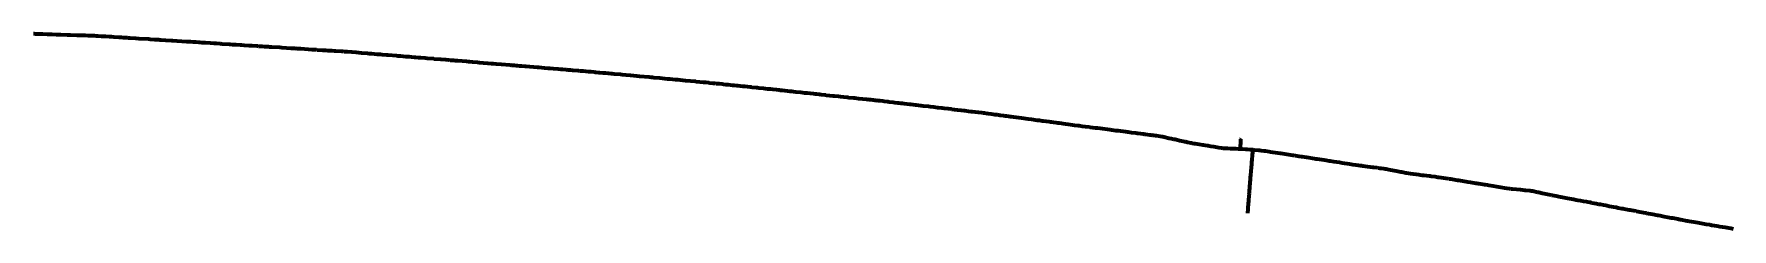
# Model space of a CAD drawing. Header units: metres. Extents: x 599858 to 604892, y 1147555 to 1148052.
# Drawn here: x 600962 to 601514, y 1147985 to 1148048 of the extents above; entities that cross this region are included whole.
import ezdxf

# ---------------------------------------------------------------- set-up
doc = ezdxf.new("R2010")
doc.units = ezdxf.units.M
doc.header["$MEASUREMENT"] = 0
doc.linetypes.add('DGN Style 5', pattern=[112.216283, 48.092693, -64.12359])
doc.layers.add('TF_T_---_Kabl-_2', color=5, linetype='DGN Style 5', lineweight=70)

msp = doc.modelspace()

# ---------------------------------------------------------------- linework, layer by layer
at = {"layer": 'TF_T_---_Kabl-_2'}
for points in [[(601514.3, 1147984.81, 40.52), (601513.55, 1147984.94, 40.49), (601512.78, 1147985.07, 40.51), (601512.18, 1147985.17, 40.52), (601512.11, 1147985.18, 40.52), (601511.51, 1147985.28, 40.55), (601509.78, 1147985.58, 40.54), (601509.34, 1147985.65, 40.54), (601508.84, 1147985.74, 40.53), (601508.09, 1147985.86, 40.54), (601507.25, 1147986, 40.52), (601506.55, 1147986.13, 40.52), (601505.339846, 1147986.325565, 40.538817), (601504.32, 1147986.51, 40.55), (601502.69, 1147986.79, 40.51), (601501.38, 1147987.02, 40.5), (601499.85, 1147987.29, 40.54), (601499.63, 1147987.33, 40.54), (601499.565605, 1147987.344646, 40.534841), (601499.23, 1147987.4, 40.52), (601497.18, 1147987.79, 40.41), (601497.04, 1147987.82, 40.4), (601496.97, 1147987.83, 40.4), (601496.88, 1147987.85, 40.4), (601496.2, 1147987.98, 40.4), (601494.51, 1147988.3, 40.41), (601494.09, 1147988.38, 40.43), (601494.05, 1147988.39, 40.43), (601492.92, 1147988.6, 40.39), (601491.75, 1147988.82, 40.34), (601491.71, 1147988.83, 40.34), (601490.4, 1147989.08, 40.39), (601489.77, 1147989.2, 40.37), (601489.72, 1147989.21, 40.37), (601489.7, 1147989.21, 40.37), (601489.59, 1147989.23, 40.38), (601488, 1147989.53, 40.36), (601487.4, 1147989.65, 40.39), (601486.6, 1147989.8, 40.32), (601486, 1147989.91, 40.37), (601485.95, 1147989.92, 40.38), (601485.9, 1147989.93, 40.37), (601485.04, 1147990.09, 40.32), (601483.25, 1147990.43, 40.24), (601482.75, 1147990.53, 40.22), (601482.69, 1147990.54, 40.22), (601482.43, 1147990.59, 40.22), (601480.65, 1147990.93, 40.25), (601480.34, 1147990.98, 40.23), (601478.73, 1147991.29, 40.14), (601478.64, 1147991.31, 40.14), (601478.47, 1147991.34, 40.13), (601478.41, 1147991.35, 40.14), (601478, 1147991.43, 40.16), (601476.8, 1147991.65, 40.2), (601476.19, 1147991.77, 40.19), (601475.3, 1147991.94, 40.13), (601474.01, 1147992.18, 40.11), (601473.18, 1147992.34, 40.08), (601472.73, 1147992.43, 40.09), (601472.06, 1147992.55, 40.08), (601471.09, 1147992.74, 40.11), (601470.55, 1147992.84, 40.1), (601469.74, 1147992.99, 40.08), (601468.275167, 1147993.266343, 40.050368), (601467.97, 1147993.33, 40.04), (601467.65, 1147993.39, 40.05), (601466.94, 1147993.52, 40.04), (601466.51, 1147993.61, 40.04), (601465.48, 1147993.8, 40.06), (601464.59, 1147993.97, 40.07), (601463.73, 1147994.13, 40.04), (601463.1, 1147994.25, 40.03), (601462.35, 1147994.39, 40), (601462.19, 1147994.42, 40), (601461.67, 1147994.52, 39.98), (601460.3, 1147994.78, 39.94), (601458.7, 1147995.09, 39.91), (601458.19, 1147995.18, 39.95), (601457.99, 1147995.22, 39.92), (601457.21, 1147995.37, 39.95), (601455.5, 1147995.69, 39.87), (601455.093782, 1147995.769427, 39.866398), (601454.87, 1147995.82, 39.86), (601453.8, 1147996.05, 39.86), (601452.78, 1147996.26, 39.84), (601452.72, 1147996.27, 39.84), (601452.61, 1147996.3, 39.83), (601452.265374, 1147996.371719, 39.82327), (601452.21, 1147996.38, 39.82), (601451.02, 1147996.66, 39.78), (601450.72, 1147996.73, 39.77), (601449.072394, 1147997.118538, 39.737097), (601448.76, 1147997.15, 39.74), (601448.45, 1147997.18, 39.74), (601448.33, 1147997.19, 39.75), (601448.17, 1147997.21, 39.76), (601448.05, 1147997.22, 39.75), (601446.78, 1147997.34, 39.77), (601446.43, 1147997.38, 39.78), (601445.8, 1147997.44, 39.78), (601445.01, 1147997.51, 39.79), (601443.72, 1147997.64, 39.77), (601442.41, 1147997.76, 39.74), (601441.944172, 1147997.810892, 39.743348), (601441.65, 1147997.86, 39.74), (601441.52, 1147997.88, 39.75), (601440.6, 1147998.03, 39.74), (601439.87, 1147998.15, 39.73), (601438.63, 1147998.35, 39.74), (601437.32, 1147998.56, 39.74), (601436.16, 1147998.75, 39.73), (601434.8, 1147998.98, 39.79), (601434.37, 1147999.05, 39.79), (601433.57, 1147999.18, 39.72), (601433.33, 1147999.22, 39.73), (601432.79, 1147999.3, 39.72), (601431.56, 1147999.5, 39.63), (601431.33, 1147999.54, 39.66), (601430.88, 1147999.62, 39.76), (601430.64, 1147999.65, 39.75), (601430.54, 1147999.67, 39.76), (601428.76, 1147999.96, 39.74), (601427.89, 1148000.1, 39.7), (601424.99, 1148000.58, 39.55), (601424.68, 1148000.63, 39.53), (601424.59, 1148000.64, 39.54), (601423.498758, 1148000.822486, 39.572259), (601422.36, 1148000.99, 39.61), (601421.91, 1148001.06, 39.6), (601421.65, 1148001.09, 39.58), (601421.58, 1148001.1, 39.58), (601418.49, 1148001.56, 39.52), (601418.34, 1148001.58, 39.52), (601418.18, 1148001.61, 39.51), (601417.28, 1148001.74, 39.5), (601416.076196, 1148001.916792, 39.457281), (601415.89, 1148001.94, 39.45), (601415.76, 1148001.96, 39.45), (601415.44, 1148002, 39.47), (601413.67, 1148002.21, 39.43), (601413.36, 1148002.24, 39.42), (601413.11, 1148002.27, 39.45), (601412.41, 1148002.35, 39.53), (601411.97, 1148002.41, 39.52), (601409.332816, 1148002.724022, 39.414682), (601408.6, 1148002.86, 39.38), (601408, 1148002.98, 39.39), (601407.78, 1148003.02, 39.39), (601407.36, 1148003.1, 39.41), (601406.51, 1148003.26, 39.42), (601406.13, 1148003.33, 39.39), (601404.63, 1148003.62, 39.31), (601402.81, 1148003.97, 39.38), (601402.22, 1148004.09, 39.4), (601401.45, 1148004.23, 39.37), (601401.049124, 1148004.312761, 39.333762), (601400.59, 1148004.37, 39.3), (601399.77, 1148004.48, 39.28), (601399.36, 1148004.54, 39.32), (601398.83, 1148004.61, 39.35), (601398.68, 1148004.63, 39.36), (601398.43, 1148004.66, 39.36), (601397.41, 1148004.8, 39.26), (601397.07, 1148004.84, 39.26), (601395.37, 1148005.07, 39.26), (601393.85, 1148005.28, 39.26), (601393.46, 1148005.33, 39.26), (601392.94, 1148005.4, 39.25), (601392.37, 1148005.47, 39.24), (601392.248822, 1148005.491602, 39.240671), (601391.51, 1148005.6, 39.24), (601390.59, 1148005.74, 39.26), (601389.43, 1148005.92, 39.23), (601388.68, 1148006.04, 39.24), (601387.85, 1148006.16, 39.25), (601387.14, 1148006.27, 39.27), (601386.22, 1148006.41, 39.23), (601384.36, 1148006.7, 39.16), (601383.18, 1148006.88, 39.18), (601382.83, 1148006.93, 39.18), (601381.92, 1148007.07, 39.16), (601381.28, 1148007.17, 39.16), (601380.47, 1148007.29, 39.14), (601378.95, 1148007.52, 39.21), (601378.58, 1148007.58, 39.2), (601378.14, 1148007.65, 39.2), (601375.67, 1148008.02, 39.1), (601375.55, 1148008.04, 39.1), (601374.05, 1148008.27, 39.18), (601373.93, 1148008.29, 39.18), (601373.12, 1148008.41, 39.07), (601373.04, 1148008.43, 39.08), (601372.98, 1148008.44, 39.06), (601371.93, 1148008.6, 39.13), (601371.72, 1148008.63, 39.1), (601371.46, 1148008.67, 39.14), (601371.22, 1148008.71, 39.12), (601371.06, 1148008.73, 39.12), (601370.47, 1148008.82, 39.01), (601367.15, 1148009.33, 39.03), (601367.05, 1148009.34, 39.03), (601367.02, 1148009.35, 39.03), (601366.99, 1148009.35, 39.03), (601363.798391, 1148009.83979, 39.038708), (601363.4, 1148009.9, 39.04), (601362.21, 1148010.08, 39.01), (601361.78, 1148010.15, 39.01), (601360.81, 1148010.29, 38.98), (601360.316534, 1148010.367858, 38.979213), (601359.89, 1148010.4, 38.98), (601358.61, 1148010.49, 38.98), (601358.37, 1148010.51, 38.93), (601358.1, 1148010.53, 38.97), (601357.99, 1148010.53, 38.95), (601357.5, 1148010.57, 38.95), (601357.29, 1148010.58, 38.98), (601357.2, 1148010.59, 38.99), (601356.21, 1148010.66, 39.02), (601356.06, 1148010.67, 39.04), (601355.99, 1148010.68, 39.04), (601355.76, 1148010.69, 39.04), (601354.668057, 1148010.771485, 38.983169), (601353.44, 1148010.82, 38.92), (601352.56, 1148010.86, 38.93), (601350.85, 1148010.94, 38.93), (601349.87, 1148010.98, 38.91), (601349.55, 1148011, 38.9), (601349.02, 1148011.02, 38.91), (601348.42, 1148011.05, 38.91), (601348.134334, 1148011.060019, 38.911167), (601347.9, 1148011.1, 38.91), (601346.99, 1148011.24, 38.88), (601345.39, 1148011.5, 38.85), (601344.42, 1148011.66, 38.82), (601343.87, 1148011.75, 38.76), (601343.79, 1148011.76, 38.76), (601343.4, 1148011.82, 38.76), (601342.61, 1148011.95, 38.76), (601342.07, 1148012.03, 38.76), (601341.79, 1148012.08, 38.81), (601340.59, 1148012.27, 38.79), (601339.37, 1148012.47, 38.8), (601338.915434, 1148012.535643, 38.758181), (601338.56, 1148012.62, 38.72), (601338.42, 1148012.65, 38.73), (601338.4, 1148012.65, 38.73), (601338.06, 1148012.73, 38.7), (601336.83, 1148013, 38.71), (601336.2, 1148013.14, 38.66), (601336.07, 1148013.17, 38.66), (601335.91, 1148013.2, 38.71), (601335.48, 1148013.29, 38.79), (601335.4, 1148013.31, 38.78), (601334.39, 1148013.53, 38.85), (601333.23, 1148013.79, 38.88), (601332.84, 1148013.87, 38.88), (601332.44, 1148013.96, 38.9), (601331.67, 1148014.13, 38.89), (601330.89, 1148014.3, 38.85), (601329.23, 1148014.67, 38.82), (601328.8, 1148014.76, 38.74), (601328.75, 1148014.77, 38.72), (601328.61, 1148014.8, 38.7), (601327.93233, 1148014.951752, 38.622624), (601326.76, 1148015.1, 38.52), (601326.6, 1148015.12, 38.56), (601326.32, 1148015.16, 38.53), (601326.02, 1148015.19, 38.51), (601326.01, 1148015.2, 38.51), (601326, 1148015.2, 38.51), (601325.5, 1148015.26, 38.63), (601325.19, 1148015.3, 38.6), (601324.55, 1148015.38, 38.55), (601323.2, 1148015.56, 38.55), (601323.09, 1148015.57, 38.56), (601322.86, 1148015.6, 38.55), (601322.59, 1148015.64, 38.54), (601320.7, 1148015.88, 38.45), (601320.43, 1148015.91, 38.46), (601320.06, 1148015.96, 38.45), (601318.67, 1148016.14, 38.35), (601317.61, 1148016.27, 38.27), (601317.29, 1148016.31, 38.29), (601316.78, 1148016.38, 38.28), (601316.66, 1148016.4, 38.26), (601314.31, 1148016.7, 38.23), (601314.08, 1148016.73, 38.25), (601313.81, 1148016.76, 38.25), (601313.59, 1148016.79, 38.22), (601312.26, 1148016.96, 38.23), (601312.02, 1148016.99, 38.23), (601311.68, 1148017.03, 38.23), (601311.61, 1148017.04, 38.22), (601308.42, 1148017.45, 38.18), (601307.54, 1148017.56, 38.19), (601307.14, 1148017.62, 38.19), (601306.89, 1148017.65, 38.15), (601305.2, 1148017.87, 38.17), (601304.97, 1148017.89, 38.17), (601303.7, 1148018.06, 38.07), (601302.63, 1148018.19, 38.08), (601301.63, 1148018.32, 38.08), (601301.256483, 1148018.369053, 38.100794), (601300.18, 1148018.51, 38.16), (601300.17, 1148018.52, 38.16), (601300.14, 1148018.52, 38.16), (601299.42, 1148018.62, 38.16), (601298.08, 1148018.8, 38.13), (601297.14, 1148018.92, 38.11), (601296.46, 1148019.01, 38.1), (601295.89, 1148019.09, 38.07), (601295.15, 1148019.19, 38.08), (601294.69, 1148019.25, 38.08), (601294.12, 1148019.33, 38.07), (601293.34, 1148019.43, 38.08), (601292.61, 1148019.53, 38.09), (601292.48, 1148019.55, 38.08), (601292.43, 1148019.55, 38.08), (601292.35, 1148019.56, 38.08), (601291.87, 1148019.63, 38.08), (601289.9, 1148019.89, 38.05), (601289.62, 1148019.93, 38.04), (601289.21, 1148019.98, 37.98), (601288.74, 1148020.05, 37.96), (601287.94, 1148020.15, 38.01), (601286.14, 1148020.39, 37.96), (601285.07, 1148020.54, 37.94), (601282.88, 1148020.83, 37.94), (601280.28, 1148021.18, 37.87), (601279.54, 1148021.28, 37.86), (601279.21, 1148021.32, 37.79), (601278.78, 1148021.38, 37.77), (601278.71, 1148021.39, 37.78), (601278.06, 1148021.47, 37.79), (601277.47, 1148021.55, 37.81), (601277.17, 1148021.59, 37.84), (601275.94, 1148021.76, 37.74), (601275.6, 1148021.8, 37.72), (601275.3, 1148021.84, 37.78), (601274.98, 1148021.89, 37.78), (601274.53, 1148021.95, 37.74), (601274.18, 1148021.99, 37.73), (601273.7, 1148022.06, 37.78), (601273.01, 1148022.15, 37.71), (601272.08, 1148022.27, 37.66), (601271.82, 1148022.31, 37.63), (601271.54, 1148022.35, 37.69), (601271.42, 1148022.36, 37.67), (601270.82, 1148022.44, 37.69), (601270.18, 1148022.53, 37.69), (601270.08708, 1148022.544601, 37.687298), (601269.02, 1148022.67, 37.65), (601268.95, 1148022.68, 37.65), (601268.86, 1148022.69, 37.65), (601266.85, 1148022.93, 37.54), (601266.52, 1148022.97, 37.57), (601265.63, 1148023.08, 37.6), (601264.46, 1148023.22, 37.58), (601264.3, 1148023.24, 37.58), (601263.31, 1148023.36, 37.57), (601262.1, 1148023.51, 37.5), (601261.14, 1148023.62, 37.5), (601260.29, 1148023.73, 37.44), (601260.086915, 1148023.7509, 37.438739), (601260.06, 1148023.75, 37.44), (601260, 1148023.76, 37.43), (601259.04, 1148023.87, 37.51), (601257.75, 1148024.02, 37.48), (601257.12, 1148024.1, 37.47), (601256.99, 1148024.11, 37.42), (601255.93, 1148024.23, 37.44), (601255.84, 1148024.24, 37.43), (601255.62, 1148024.27, 37.45), (601254.4, 1148024.41, 37.42), (601253.12, 1148024.56, 37.38), (601252.77, 1148024.6, 37.36), (601252.73, 1148024.61, 37.36), (601252.71, 1148024.61, 37.36), (601250.99, 1148024.81, 37.32), (601250.29, 1148024.89, 37.22), (601250.28, 1148024.89, 37.22), (601250.26, 1148024.89, 37.22), (601250.23, 1148024.9, 37.22), (601248.63, 1148025.08, 37.24), (601248.48, 1148025.1, 37.2), (601247.69, 1148025.19, 37.23), (601246.92, 1148025.28, 37.27), (601246.65, 1148025.31, 37.24), (601244.76, 1148025.53, 37.12), (601244.22, 1148025.6, 37.16), (601243.72, 1148025.65, 37.1), (601243.08, 1148025.73, 37.17), (601242.71, 1148025.77, 37.18), (601241.7, 1148025.89, 37.1), (601241.23, 1148025.94, 37.13), (601240.03, 1148026.08, 37.19), (601239.88, 1148026.1, 37.19), (601239.78, 1148026.11, 37.19), (601239.7, 1148026.12, 37.2), (601239.39, 1148026.16, 37.2), (601238.29, 1148026.28, 37.14), (601237.85, 1148026.34, 37.14), (601236.86, 1148026.45, 37.03), (601236.56, 1148026.49, 37.07), (601236.06, 1148026.54, 37.16), (601235.76, 1148026.58, 37.16), (601235.56, 1148026.6, 37.11), (601235.231443, 1148026.635817, 37.100046), (601234.81, 1148026.68, 37.08), (601234.58, 1148026.71, 37.09), (601233.93, 1148026.77, 37.17), (601233.85, 1148026.78, 37.17), (601233.2, 1148026.85, 37.16), (601232.82, 1148026.89, 37.12), (601232.62, 1148026.91, 37.14), (601232.49, 1148026.92, 37.14), (601230.15, 1148027.17, 37.09), (601230.09, 1148027.17, 37.09), (601230.04, 1148027.18, 37.09), (601229.93, 1148027.19, 37.08), (601228.78, 1148027.31, 37.07), (601228.59, 1148027.33, 37.06), (601228.25, 1148027.37, 37.06), (601226.79, 1148027.52, 36.96), (601226.72, 1148027.52, 36.95), (601226.53, 1148027.54, 36.95), (601226.28, 1148027.57, 36.93), (601224.1, 1148027.8, 36.89), (601223.38, 1148027.87, 36.86), (601222.1, 1148028, 36.86), (601222.03, 1148028.01, 36.87), (601221.67, 1148028.05, 36.87), (601219.52, 1148028.27, 36.9), (601219.29, 1148028.3, 36.9), (601219.065178, 1148028.316263, 36.874065), (601219.04, 1148028.32, 36.87), (601217.9, 1148028.45, 36.88), (601217.68, 1148028.47, 36.92), (601217.55, 1148028.48, 36.9), (601217.3, 1148028.51, 36.9), (601216.29, 1148028.62, 36.82), (601215.89, 1148028.66, 36.83), (601215.31, 1148028.73, 36.82), (601214.27, 1148028.84, 36.82), (601213.26, 1148028.95, 36.78), (601212.39, 1148029.04, 36.71), (601211.82, 1148029.1, 36.74), (601211.19, 1148029.17, 36.79), (601209.57, 1148029.35, 36.73), (601208.76, 1148029.43, 36.65), (601208.26, 1148029.49, 36.66), (601207.56, 1148029.56, 36.7), (601206.82, 1148029.64, 36.71), (601206.04, 1148029.73, 36.69), (601205.07, 1148029.83, 36.59), (601204.91, 1148029.85, 36.59), (601204.46, 1148029.9, 36.64), (601204.14, 1148029.93, 36.65), (601203.28, 1148030.02, 36.59), (601202.12, 1148030.15, 36.6), (601201.31, 1148030.24, 36.57), (601200.36, 1148030.34, 36.59), (601199.74, 1148030.41, 36.59), (601199.52, 1148030.43, 36.52), (601199.12, 1148030.47, 36.51), (601197.6, 1148030.64, 36.52), (601197.57, 1148030.64, 36.53), (601197.15, 1148030.68, 36.51), (601197.012089, 1148030.699996, 36.494161), (601196.99, 1148030.7, 36.49), (601196.94, 1148030.71, 36.5), (601196.62, 1148030.74, 36.52), (601195.3, 1148030.88, 36.49), (601195.14, 1148030.89, 36.47), (601194.89, 1148030.92, 36.45), (601194.73, 1148030.94, 36.47), (601193.01, 1148031.11, 36.41), (601192.98, 1148031.12, 36.41), (601192.83, 1148031.13, 36.41), (601192.43, 1148031.17, 36.5), (601192.3, 1148031.19, 36.5), (601191.44, 1148031.27, 36.49), (601190.7, 1148031.35, 36.4), (601190.61, 1148031.36, 36.4), (601190.54, 1148031.37, 36.4), (601190.52, 1148031.37, 36.4), (601190.44, 1148031.38, 36.41), (601189.57, 1148031.47, 36.36), (601189.24, 1148031.5, 36.39), (601189.19, 1148031.51, 36.38), (601188.99, 1148031.53, 36.37), (601187.53, 1148031.68, 36.31), (601187.37, 1148031.69, 36.31), (601186.86, 1148031.75, 36.31), (601186.83, 1148031.75, 36.31), (601186.03, 1148031.83, 36.35), (601185.57, 1148031.88, 36.31), (601184.64, 1148031.98, 36.33), (601183.68, 1148032.07, 36.26), (601183.5, 1148032.09, 36.26), (601183.45, 1148032.1, 36.26), (601182.69, 1148032.18, 36.25), (601181.58, 1148032.29, 36.26), (601181.37, 1148032.31, 36.24), (601181.2, 1148032.33, 36.23), (601180.28, 1148032.42, 36.28), (601179.93811, 1148032.456388, 36.279104), (601179.63, 1148032.49, 36.28), (601179.53, 1148032.5, 36.28), (601177.26, 1148032.71, 36.23), (601177.06, 1148032.73, 36.21), (601176.89, 1148032.74, 36.21), (601176.76, 1148032.76, 36.2), (601175.37, 1148032.89, 36.11), (601173.66, 1148033.05, 36.1), (601172.83, 1148033.12, 36.15), (601171.93, 1148033.21, 36.09), (601171.25, 1148033.27, 36.08), (601170.48, 1148033.34, 36.07), (601168.61, 1148033.52, 36.07), (601167.88, 1148033.59, 36.08), (601166.98, 1148033.67, 36.06), (601165.33, 1148033.82, 36.01), (601163.37, 1148034.01, 35.99), (601162.94, 1148034.05, 35.96), (601162.51, 1148034.09, 36), (601161.87, 1148034.15, 36.03), (601158.8, 1148034.43, 35.97), (601157.88, 1148034.52, 35.89), (601155.79, 1148034.71, 35.86), (601154.47, 1148034.84, 35.87), (601154.36, 1148034.85, 35.87), (601153.01, 1148034.97, 35.82), (601152.717457, 1148035.004548, 35.814536), (601150.55, 1148035.2, 35.77), (601149.83, 1148035.26, 35.69), (601149.51, 1148035.29, 35.67), (601148.76, 1148035.36, 35.63), (601148.58, 1148035.37, 35.63), (601147.7, 1148035.45, 35.69), (601147.23, 1148035.49, 35.73), (601147.12, 1148035.5, 35.72), (601146.94, 1148035.52, 35.72), (601145.83, 1148035.62, 35.57), (601145.61, 1148035.64, 35.55), (601145.6, 1148035.64, 35.55), (601145.59, 1148035.64, 35.55), (601144.43, 1148035.75, 35.56), (601144.14, 1148035.77, 35.58), (601143.06, 1148035.87, 35.53), (601142.934457, 1148035.882004, 35.532798), (601142.73, 1148035.9, 35.53), (601142.18, 1148035.94, 35.53), (601140.46, 1148036.09, 35.53), (601140.27, 1148036.1, 35.52), (601139.31, 1148036.18, 35.51), (601139.04, 1148036.2, 35.5), (601138.89, 1148036.22, 35.51), (601138.75, 1148036.23, 35.5), (601137.17, 1148036.36, 35.49), (601137.04, 1148036.37, 35.49), (601136.37, 1148036.42, 35.54), (601135.49, 1148036.5, 35.57), (601135.35, 1148036.51, 35.59), (601135.01, 1148036.54, 35.56), (601134.94, 1148036.54, 35.56), (601133.83, 1148036.64, 35.57), (601133.17, 1148036.69, 35.46), (601132.36, 1148036.76, 35.45), (601130.79, 1148036.89, 35.49), (601129.7, 1148036.98, 35.47), (601129.03, 1148037.03, 35.46), (601127.92, 1148037.13, 35.46), (601126.05, 1148037.28, 35.32), (601126.02, 1148037.28, 35.31), (601125.95, 1148037.29, 35.3), (601125.83, 1148037.3, 35.3), (601125.63, 1148037.32, 35.29), (601121.91, 1148037.63, 35.28), (601121.77, 1148037.64, 35.27), (601121.64, 1148037.65, 35.28), (601120.55, 1148037.74, 35.34), (601119.72, 1148037.81, 35.2), (601119.1, 1148037.86, 35.18), (601118.55, 1148037.9, 35.13), (601118.29, 1148037.93, 35.16), (601118.01, 1148037.95, 35.14), (601117.86, 1148037.96, 35.13), (601117.69, 1148037.98, 35.14), (601117.16, 1148038.02, 35.21), (601116.81, 1148038.05, 35.24), (601116.66, 1148038.06, 35.24), (601113.9, 1148038.29, 35.02), (601113.89, 1148038.29, 35.02), (601113.88, 1148038.29, 35.02), (601113.86, 1148038.29, 35.02), (601112.21, 1148038.43, 35.08), (601111.16, 1148038.52, 35.1), (601110.64, 1148038.56, 35.01), (601109.6, 1148038.65, 34.97), (601109.37, 1148038.67, 34.97), (601108.08, 1148038.77, 34.98), (601106.87, 1148038.87, 34.98), (601106.62, 1148038.89, 34.97), (601106.13, 1148038.94, 34.97), (601104.51043, 1148039.07359, 34.902711), (601103.5, 1148039.15, 34.86), (601103.3, 1148039.17, 34.92), (601103.21, 1148039.18, 34.97), (601102.57, 1148039.23, 34.9), (601101.13, 1148039.35, 34.83), (601099.68, 1148039.46, 34.89), (601098.84, 1148039.53, 34.87), (601098.44, 1148039.57, 34.77), (601098.36, 1148039.57, 34.76), (601097.35, 1148039.65, 34.77), (601097.25, 1148039.66, 34.76), (601097.01, 1148039.68, 34.75), (601096.88, 1148039.69, 34.76), (601096.82, 1148039.7, 34.77), (601096.76, 1148039.7, 34.77), (601095.81, 1148039.78, 34.73), (601094.31, 1148039.9, 34.69), (601094.04, 1148039.93, 34.69), (601092.06, 1148040.09, 34.63), (601092.02, 1148040.09, 34.63), (601091.96, 1148040.09, 34.63), (601091.93, 1148040.1, 34.63), (601089.83, 1148040.27, 34.58), (601089.72, 1148040.28, 34.58), (601089.71, 1148040.28, 34.58), (601089.09, 1148040.33, 34.58), (601087.73, 1148040.44, 34.6), (601087.27, 1148040.48, 34.57), (601086.94, 1148040.5, 34.53), (601086.89, 1148040.51, 34.54), (601085.93, 1148040.59, 34.51), (601085.77, 1148040.6, 34.52), (601085.6, 1148040.61, 34.51), (601084.65, 1148040.69, 34.59), (601083.93, 1148040.75, 34.6), (601083.47, 1148040.79, 34.57), (601082.95, 1148040.83, 34.47), (601082.79, 1148040.84, 34.44), (601081.14, 1148040.98, 34.43), (601081.07, 1148040.98, 34.43), (601081.04, 1148040.99, 34.43), (601080.84, 1148041, 34.42), (601080.18, 1148041.06, 34.42), (601079.83, 1148041.08, 34.41), (601077.04, 1148041.31, 34.44), (601076.57, 1148041.35, 34.4), (601075.13, 1148041.47, 34.31), (601074.64, 1148041.51, 34.3), (601074.33, 1148041.53, 34.29), (601073.49, 1148041.6, 34.27), (601071.66, 1148041.75, 34.28), (601070.93, 1148041.81, 34.26), (601070.82, 1148041.82, 34.26), (601070.49, 1148041.85, 34.25), (601068.55, 1148042.01, 34.2), (601068.47, 1148042.01, 34.2), (601068.4, 1148042.02, 34.2), (601066.69, 1148042.16, 34.25), (601065.34, 1148042.27, 34.1), (601065.24, 1148042.28, 34.1), (601065.22, 1148042.28, 34.1), (601065.15, 1148042.28, 34.1), (601063.85, 1148042.39, 34.12), (601063.11148, 1148042.452937, 34.138256), (601062.77, 1148042.47, 34.15), (601062.56, 1148042.48, 34.1), (601062.04, 1148042.52, 34.01), (601061.94, 1148042.52, 34.02), (601060.07, 1148042.64, 34.08), (601059.7, 1148042.66, 34.05), (601058.75, 1148042.72, 34.01), (601058.67, 1148042.73, 34.01), (601058.59, 1148042.73, 34.01), (601057.5, 1148042.8, 34), (601056.85, 1148042.84, 34.03), (601055.75, 1148042.91, 34.03), (601054.02, 1148043.02, 34), (601053.85, 1148043.03, 33.96), (601052.39, 1148043.12, 33.87), (601052.37, 1148043.12, 33.87), (601051.21, 1148043.19, 33.92), (601048.76, 1148043.35, 33.84), (601047.34, 1148043.44, 33.82), (601046.93, 1148043.46, 33.81), (601046.32, 1148043.5, 33.78), (601045.52, 1148043.55, 33.76), (601045.41, 1148043.56, 33.79), (601044, 1148043.64, 33.76), (601042.53, 1148043.74, 33.76), (601041.83, 1148043.78, 33.76), (601041.72, 1148043.79, 33.75), (601039.27, 1148043.94, 33.64), (601038.96, 1148043.96, 33.65), (601038.45, 1148043.99, 33.62), (601038.36, 1148044, 33.62), (601036.95, 1148044.09, 33.68), (601036.17, 1148044.13, 33.67), (601035.46, 1148044.18, 33.57), (601035.05, 1148044.2, 33.58), (601034.99, 1148044.21, 33.57), (601034.69, 1148044.23, 33.57), (601034.43, 1148044.24, 33.55), (601032.91, 1148044.34, 33.59), (601032.79, 1148044.35, 33.58), (601032.27, 1148044.38, 33.56), (601031.76, 1148044.41, 33.52), (601030.27, 1148044.5, 33.47), (601029.45, 1148044.55, 33.42), (601029.13, 1148044.57, 33.45), (601029.02, 1148044.58, 33.42), (601027.7, 1148044.66, 33.41), (601027.1, 1148044.7, 33.42), (601026.51, 1148044.74, 33.34), (601025.77, 1148044.78, 33.32), (601025.45, 1148044.8, 33.34), (601022.949117, 1148044.962713, 33.331323), (601022.64, 1148044.98, 33.33), (601022.63, 1148044.98, 33.33), (601022.6, 1148044.98, 33.33), (601021.27, 1148045.08, 33.27), (601021.15, 1148045.09, 33.25), (601020.49, 1148045.13, 33.28), (601019.34, 1148045.21, 33.24), (601017.72, 1148045.32, 33.27), (601017.649568, 1148045.332519, 33.265842), (601017.24, 1148045.36, 33.25), (601017.19, 1148045.36, 33.25), (601016.58, 1148045.4, 33.15), (601015.86, 1148045.44, 33.11), (601015.8, 1148045.45, 33.1), (601015.61, 1148045.46, 33.11), (601014.61, 1148045.52, 33.07), (601014.38, 1148045.54, 33.08), (601013.7, 1148045.58, 33.06), (601012.9, 1148045.63, 33.08), (601012.43, 1148045.66, 33.13), (601012.05, 1148045.68, 33.05), (601011.77, 1148045.7, 32.98), (601011.59, 1148045.71, 32.98), (601008.54, 1148045.91, 32.9), (601008.44, 1148045.91, 32.9), (601007.09, 1148046, 32.88), (601006.82, 1148046.01, 32.86), (601006.66, 1148046.02, 32.86), (601004.79, 1148046.14, 32.81), (601004.75, 1148046.14, 32.81), (601003.28, 1148046.24, 32.78), (601002.74, 1148046.27, 32.83), (601002.62, 1148046.28, 32.87), (601002.1, 1148046.31, 32.83), (601001.12, 1148046.37, 32.75), (600999.77, 1148046.46, 32.76), (600999.27, 1148046.49, 32.73), (600999.06, 1148046.5, 32.75), (600996.1, 1148046.69, 32.68), (600995.05, 1148046.76, 32.66), (600993.27, 1148046.87, 32.57), (600992.62, 1148046.91, 32.57), (600992.32, 1148046.93, 32.58), (600991.05, 1148047.01, 32.52), (600990.98, 1148047.01, 32.52), (600990.46, 1148047.05, 32.5), (600989.6, 1148047.1, 32.49), (600987.91, 1148047.21, 32.53), (600987.17, 1148047.25, 32.42), (600986.55, 1148047.29, 32.4), (600985.34, 1148047.37, 32.35), (600985.29, 1148047.37, 32.35), (600985.23, 1148047.38, 32.35), (600983.91, 1148047.46, 32.36), (600982.87, 1148047.53, 32.41), (600982.36, 1148047.56, 32.38), (600982.16, 1148047.57, 32.37), (600981.690764, 1148047.595915, 32.36278), (600980.94, 1148047.62, 32.35), (600980.32, 1148047.64, 32.33), (600980.22, 1148047.65, 32.33), (600979.61, 1148047.66, 32.33), (600978.65, 1148047.69, 32.33), (600977.05, 1148047.74, 32.21), (600976.29, 1148047.77, 32.17), (600976.18, 1148047.77, 32.17), (600975.94, 1148047.78, 32.17), (600973.89, 1148047.84, 32.25), (600973.13, 1148047.87, 32.18), (600972.78, 1148047.88, 32.22), (600970.73, 1148047.94, 32.13), (600970.38, 1148047.95, 32.13), (600969.64, 1148047.97, 32.13), (600969.21, 1148047.99, 32.11), (600967.9, 1148048.03, 32.03), (600967.73, 1148048.03, 32.03), (600967.1773, 1148048.050056, 32.006604), (600966.88, 1148048.06, 32), (600966.67, 1148048.07, 31.99), (600966.3, 1148048.08, 31.96), (600964.89, 1148048.13, 31.93), (600964.04, 1148048.16, 32.03), (600963.4, 1148048.18, 32.02), (600962.49, 1148048.22, 31.91), (600962.01, 1148048.23, 31.95), (600961.82, 1148048.24, 31.94)], [(601354.12, 1148014.23, 38.613857), (601354.11, 1148014.05, 38.61), (601354.1, 1148013.92, 38.6), (601354.09, 1148013.68, 38.65), (601354.08, 1148013.4, 38.72), (601354.06, 1148013.03, 38.61), (601354.05, 1148012.94, 38.58), (601354.05, 1148012.8, 38.61), (601354.04, 1148012.64, 38.66), (601354, 1148011.99, 38.77), (601353.99, 1148011.71, 38.84), (601353.937835, 1148010.780361, 38.949173)], [(601357.95, 1148010.09, 38.945815), (601357.94, 1148010.01, 38.94), (601357.91, 1148009.61, 38.99), (601357.87, 1148009.06, 39.12), (601357.85, 1148008.86, 39.12), (601357.73, 1148007.36, 39.04), (601357.66, 1148006.54, 39.1), (601357.61, 1148005.9, 39.17), (601357.6, 1148005.82, 39.17), (601357.53, 1148004.95, 39.05), (601357.51, 1148004.69, 39.01), (601357.42, 1148003.58, 39.01), (601357.32, 1148002.28, 39), (601357.25, 1148001.53, 39.08), (601357.22, 1148001.16, 39.13), (601357.19, 1148000.75, 39.3), (601357.14, 1148000.15, 39.53), (601357.11, 1147999.73, 39.75), (601357.01, 1147998.55, 40.14), (601357.01, 1147998.47, 40.21), (601356.97, 1147997.99, 40.44), (601356.92, 1147997.4, 40.64), (601356.89, 1147997.01, 40.92), (601356.86, 1147996.63, 41.06), (601356.84, 1147996.41, 41.09), (601356.81, 1147996.08, 41.26), (601356.8, 1147995.91, 41.4), (601356.79, 1147995.76, 41.42), (601356.72, 1147995.01, 41.93), (601356.71, 1147994.88, 42.01), (601356.69, 1147994.64, 42.1), (601356.63, 1147993.83, 42.43), (601356.57, 1147993.1, 42.8), (601356.56, 1147993, 42.79), (601356.54, 1147992.72, 42.9), (601356.48, 1147991.98, 43.26), (601356.44, 1147991.49, 43.51), (601356.4, 1147990.99, 43.74), (601356.34, 1147990.28, 44.13), (601356.33, 1147990.19, 44.19), (601356.31, 1147989.94, 44.29)], [(601357.95, 1148010.09, 38.945815), (601357.94, 1148010.01, 38.94), (601357.91, 1148009.61, 38.99), (601357.87, 1148009.06, 39.12), (601357.85, 1148008.86, 39.12), (601357.73, 1148007.36, 39.04), (601357.66, 1148006.54, 39.1), (601357.61, 1148005.9, 39.17), (601357.6, 1148005.82, 39.17), (601357.53, 1148004.95, 39.05), (601357.51, 1148004.69, 39.01), (601357.42, 1148003.58, 39.01), (601357.32, 1148002.28, 39), (601357.25, 1148001.53, 39.08), (601357.22, 1148001.16, 39.13), (601357.19, 1148000.75, 39.3), (601357.14, 1148000.15, 39.53), (601357.11, 1147999.73, 39.75), (601357.01, 1147998.55, 40.14), (601357.01, 1147998.47, 40.21), (601356.97, 1147997.99, 40.44), (601356.92, 1147997.4, 40.64), (601356.89, 1147997.01, 40.92), (601356.86, 1147996.63, 41.06), (601356.84, 1147996.41, 41.09), (601356.81, 1147996.08, 41.26), (601356.8, 1147995.91, 41.4), (601356.79, 1147995.76, 41.42), (601356.72, 1147995.01, 41.93), (601356.71, 1147994.88, 42.01), (601356.69, 1147994.64, 42.1), (601356.63, 1147993.83, 42.43), (601356.57, 1147993.1, 42.8), (601356.56, 1147993, 42.79), (601356.54, 1147992.72, 42.9), (601356.48, 1147991.98, 43.26), (601356.44, 1147991.49, 43.51), (601356.4, 1147990.99, 43.74), (601356.34, 1147990.28, 44.13), (601356.33, 1147990.19, 44.19), (601356.31, 1147989.94, 44.29)], [(601357.95, 1148010.09, 38.945815), (601357.94, 1148010.01, 38.94), (601357.91, 1148009.61, 38.99), (601357.87, 1148009.06, 39.12), (601357.85, 1148008.86, 39.12), (601357.73, 1148007.36, 39.04), (601357.66, 1148006.54, 39.1), (601357.61, 1148005.9, 39.17), (601357.6, 1148005.82, 39.17), (601357.53, 1148004.95, 39.05), (601357.51, 1148004.69, 39.01), (601357.42, 1148003.58, 39.01), (601357.32, 1148002.28, 39), (601357.25, 1148001.53, 39.08), (601357.22, 1148001.16, 39.13), (601357.19, 1148000.75, 39.3), (601357.14, 1148000.15, 39.53), (601357.11, 1147999.73, 39.75), (601357.01, 1147998.55, 40.14), (601357.01, 1147998.47, 40.21), (601356.97, 1147997.99, 40.44), (601356.92, 1147997.4, 40.64), (601356.89, 1147997.01, 40.92), (601356.86, 1147996.63, 41.06), (601356.84, 1147996.41, 41.09), (601356.81, 1147996.08, 41.26), (601356.8, 1147995.91, 41.4), (601356.79, 1147995.76, 41.42), (601356.72, 1147995.01, 41.93), (601356.71, 1147994.88, 42.01), (601356.69, 1147994.64, 42.1), (601356.63, 1147993.83, 42.43), (601356.57, 1147993.1, 42.8), (601356.56, 1147993, 42.79), (601356.54, 1147992.72, 42.9), (601356.48, 1147991.98, 43.26), (601356.44, 1147991.49, 43.51), (601356.4, 1147990.99, 43.74), (601356.34, 1147990.28, 44.13), (601356.33, 1147990.19, 44.19), (601356.31, 1147989.94, 44.29)]]:
    msp.add_polyline3d(points, dxfattribs=at)

doc.saveas('drawing.dxf')
